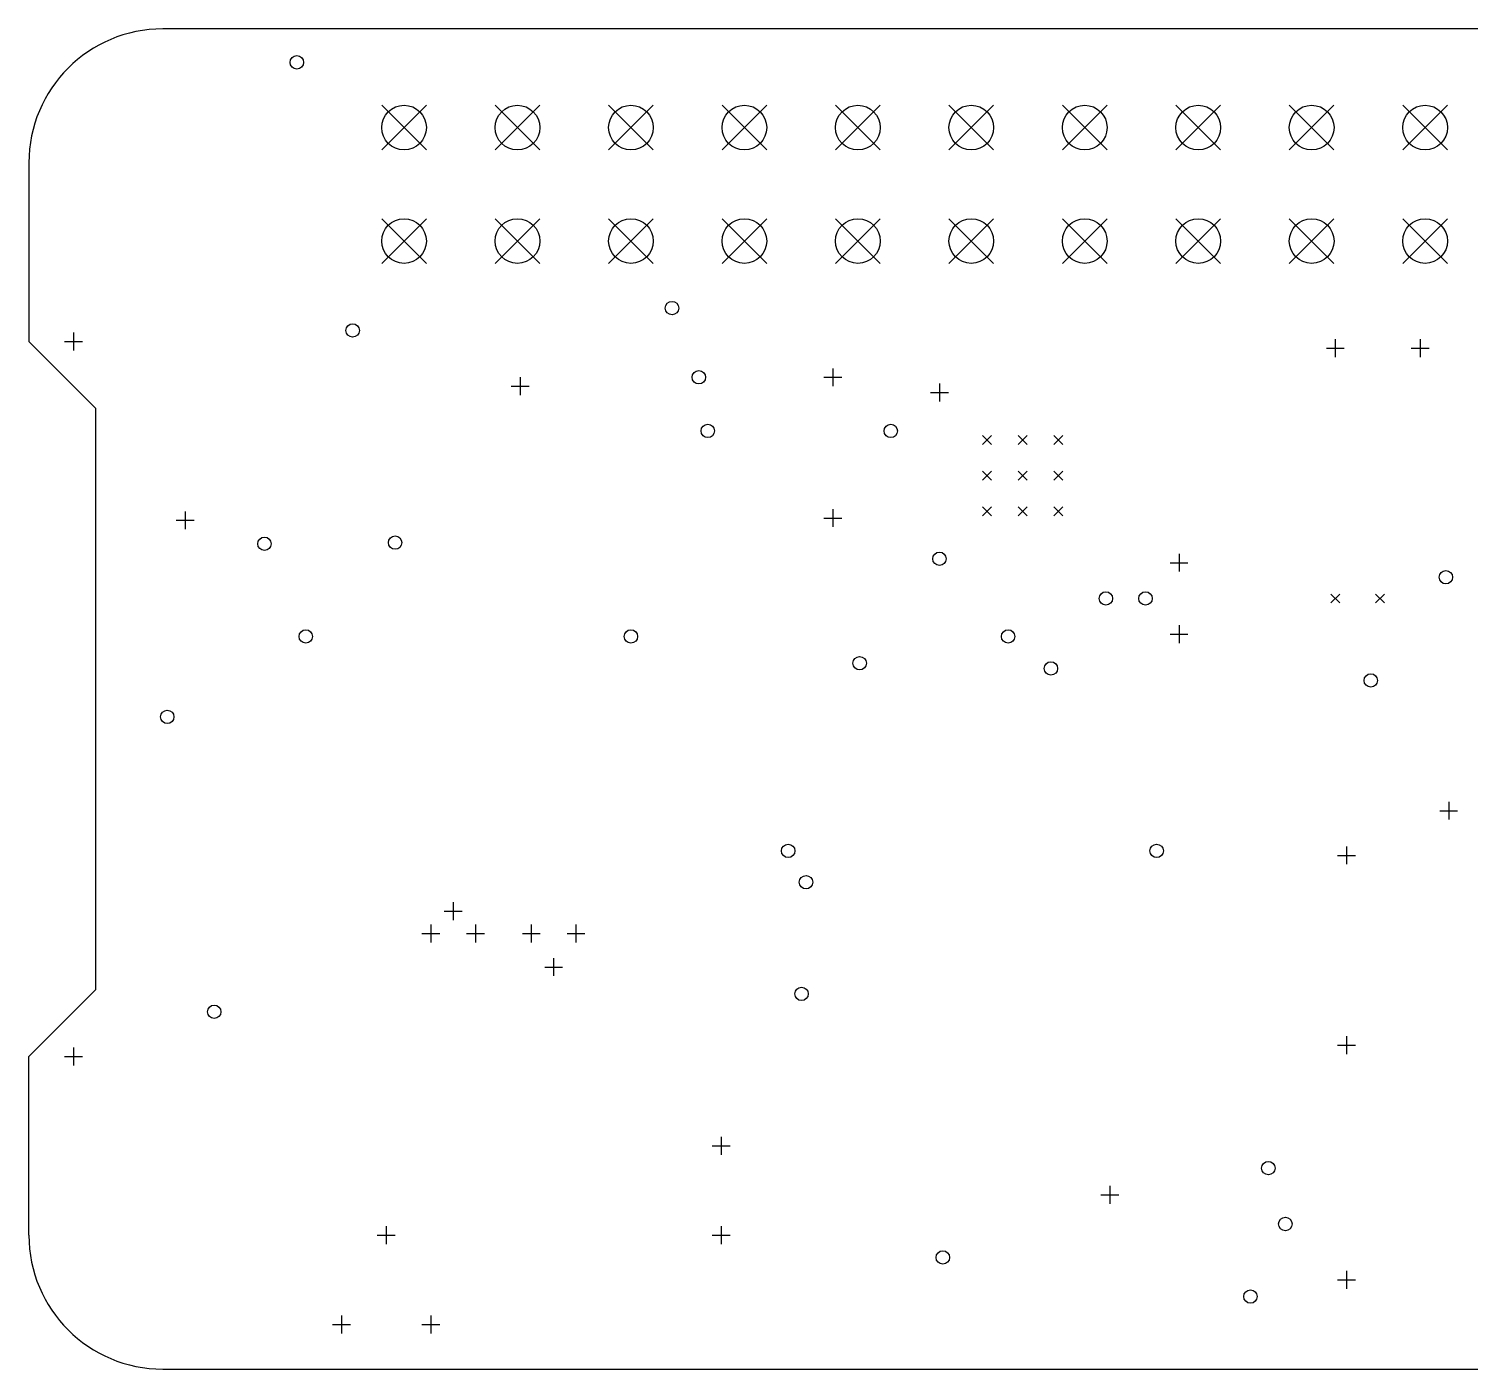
# Model space of a CAD drawing. Extents: x 3.54 to 6.14, y -5.64 to -3.62.
# Drawn here: x 3.583 to 4.853, y -4.803 to -3.622 of the extents above; entities that cross this region are included whole.
import ezdxf

# ---------------------------------------------------------------- set-up
doc = ezdxf.new("R2010")
doc.units = 0
doc.header["$MEASUREMENT"] = 0
doc.layers.add('BLACK', color=7, linetype='CONTINUOUS')

msp = doc.modelspace()

# ---------------------------------------------------------------- linework, layer by layer
at = {"layer": 'BLACK', "linetype": 'CONTINUOUS'}
for p, q in [((6.02362, -3.62205), (3.70079, -3.62205)), ((3.8937, -3.68937), (3.93307, -3.72874)), ((3.93307, -3.68937), (3.8937, -3.72874)), ((3.9937, -3.68937), (4.03307, -3.72874)), ((4.03307, -3.68937), (3.9937, -3.72874)), ((4.0937, -3.68937), (4.13307, -3.72874)), ((4.13307, -3.68937), (4.0937, -3.72874)), ((4.1937, -3.68937), (4.23307, -3.72874)), ((4.23307, -3.68937), (4.1937, -3.72874)), ((4.2937, -3.68937), (4.33307, -3.72874)), ((4.33307, -3.68937), (4.2937, -3.72874)), ((4.3937, -3.68937), (4.43307, -3.72874)), ((4.43307, -3.68937), (4.3937, -3.72874)), ((4.4937, -3.68937), (4.53307, -3.72874)), ((4.53307, -3.68937), (4.4937, -3.72874)), ((4.5937, -3.68937), (4.63307, -3.72874)), ((4.63307, -3.68937), (4.5937, -3.72874)), ((4.6937, -3.68937), (4.73307, -3.72874)), ((4.73307, -3.68937), (4.6937, -3.72874)), ((4.7937, -3.68937), (4.83307, -3.72874)), ((4.83307, -3.68937), (4.7937, -3.72874)), ((3.58268, -3.74016), (3.58268, -3.89764)), ((3.8937, -3.78937), (3.93307, -3.82874)), ((3.93307, -3.78937), (3.8937, -3.82874)), ((3.9937, -3.78937), (4.03307, -3.82874)), ((4.03307, -3.78937), (3.9937, -3.82874)), ((4.0937, -3.78937), (4.13307, -3.82874)), ((4.13307, -3.78937), (4.0937, -3.82874)), ((4.1937, -3.78937), (4.23307, -3.82874)), ((4.23307, -3.78937), (4.1937, -3.82874)), ((4.2937, -3.78937), (4.33307, -3.82874)), ((4.33307, -3.78937), (4.2937, -3.82874)), ((4.3937, -3.78937), (4.43307, -3.82874)), ((4.43307, -3.78937), (4.3937, -3.82874)), ((4.4937, -3.78937), (4.53307, -3.82874)), ((4.53307, -3.78937), (4.4937, -3.82874)), ((4.5937, -3.78937), (4.63307, -3.82874)), ((4.63307, -3.78937), (4.5937, -3.82874)), ((4.6937, -3.78937), (4.73307, -3.82874)), ((4.73307, -3.78937), (4.6937, -3.82874)), ((4.7937, -3.78937), (4.83307, -3.82874)), ((4.83307, -3.78937), (4.7937, -3.82874)), ((3.58268, -3.89764), (3.64173, -3.95669)), ((3.61417, -3.89764), (3.62992, -3.89764)), ((3.62205, -3.88976), (3.62205, -3.90551)), ((4.73425, -3.89565), (4.73425, -3.9114)), ((4.80906, -3.89565), (4.80906, -3.9114)), ((4.72638, -3.90352), (4.74213, -3.90352)), ((4.80118, -3.90352), (4.81693, -3.90352)), ((4.29134, -3.92126), (4.29134, -3.93701)), ((4.00787, -3.93701), (4.02362, -3.93701)), ((4.01575, -3.92913), (4.01575, -3.94488)), ((4.28346, -3.92913), (4.29921, -3.92913)), ((4.38533, -3.93455), (4.38533, -3.9503)), ((4.37746, -3.94242), (4.39321, -3.94242)), ((3.64173, -4.4685), (3.64173, -3.95669)), ((4.42323, -3.98031), (4.4311, -3.98819)), ((4.4311, -3.98031), (4.42323, -3.98819)), ((4.45472, -3.98031), (4.4626, -3.98819)), ((4.4626, -3.98031), (4.45472, -3.98819)), ((4.48622, -3.98031), (4.49409, -3.98819)), ((4.49409, -3.98031), (4.48622, -3.98819)), ((4.42323, -4.01181), (4.4311, -4.01969)), ((4.4311, -4.01181), (4.42323, -4.01969)), ((4.45472, -4.01181), (4.4626, -4.01969)), ((4.4626, -4.01181), (4.45472, -4.01969)), ((4.48622, -4.01181), (4.49409, -4.01969)), ((4.49409, -4.01181), (4.48622, -4.01969)), ((3.72047, -4.04724), (3.72047, -4.06299)), ((4.29134, -4.04528), (4.29134, -4.06102)), ((4.42323, -4.04331), (4.4311, -4.05118)), ((4.4311, -4.04331), (4.42323, -4.05118)), ((4.45472, -4.04331), (4.4626, -4.05118)), ((4.4626, -4.04331), (4.45472, -4.05118)), ((4.48622, -4.04331), (4.49409, -4.05118)), ((4.49409, -4.04331), (4.48622, -4.05118)), ((3.7126, -4.05512), (3.72835, -4.05512)), ((4.28346, -4.05315), (4.29921, -4.05315)), ((4.59646, -4.08465), (4.59646, -4.10039)), ((4.58858, -4.09252), (4.60433, -4.09252)), ((4.73031, -4.12008), (4.73819, -4.12795)), ((4.73819, -4.12008), (4.73031, -4.12795)), ((4.76969, -4.12008), (4.77756, -4.12795)), ((4.77756, -4.12008), (4.76969, -4.12795)), ((4.59646, -4.14764), (4.59646, -4.16339)), ((4.58858, -4.15551), (4.60433, -4.15551)), ((4.83415, -4.30315), (4.83415, -4.3189)), ((4.82628, -4.31102), (4.84203, -4.31102)), ((4.74409, -4.34252), (4.74409, -4.35827)), ((4.73622, -4.35039), (4.75197, -4.35039)), ((3.95669, -4.39173), (3.95669, -4.40748)), ((3.94882, -4.39961), (3.96457, -4.39961)), ((3.92913, -4.41929), (3.94488, -4.41929)), ((3.93701, -4.41142), (3.93701, -4.42717)), ((3.9685, -4.41929), (3.98425, -4.41929)), ((3.97638, -4.41142), (3.97638, -4.42717)), ((4.01772, -4.41929), (4.03346, -4.41929)), ((4.02559, -4.41142), (4.02559, -4.42717)), ((4.05709, -4.41929), (4.07283, -4.41929)), ((4.06496, -4.41142), (4.06496, -4.42717)), ((4.04528, -4.44094), (4.04528, -4.45669)), ((4.0374, -4.44882), (4.05315, -4.44882)), ((3.58268, -4.52756), (3.64173, -4.4685)), ((4.74409, -4.50984), (4.74409, -4.52559)), ((3.62205, -4.51969), (3.62205, -4.53543)), ((4.73622, -4.51772), (4.75197, -4.51772)), ((3.58268, -4.68504), (3.58268, -4.52756)), ((3.61417, -4.52756), (3.62992, -4.52756)), ((4.19291, -4.59843), (4.19291, -4.61417)), ((4.18504, -4.6063), (4.20079, -4.6063)), ((4.52756, -4.64961), (4.54331, -4.64961)), ((4.53543, -4.64173), (4.53543, -4.65748)), ((3.88976, -4.68504), (3.90551, -4.68504)), ((3.89764, -4.67717), (3.89764, -4.69291)), ((4.18504, -4.68504), (4.20079, -4.68504)), ((4.19291, -4.67717), (4.19291, -4.69291)), ((4.73622, -4.72441), (4.75197, -4.72441)), ((4.74409, -4.71654), (4.74409, -4.73228)), ((3.85039, -4.76378), (3.86614, -4.76378)), ((3.85827, -4.75591), (3.85827, -4.77165)), ((3.92913, -4.76378), (3.94488, -4.76378)), ((3.93701, -4.75591), (3.93701, -4.77165)), ((3.70079, -4.80315), (6.02362, -4.80315))]:
    msp.add_line(p, q, dxfattribs=at)
at = {"layer": 'BLACK'}
for centre, radius in [((3.8189, -3.65157), 0.00591), ((3.91339, -3.70906), 0.01969), ((4.01339, -3.70906), 0.01969), ((4.11339, -3.70906), 0.01969), ((4.21339, -3.70906), 0.01969), ((4.31339, -3.70906), 0.01969), ((4.41339, -3.70906), 0.01969), ((4.51339, -3.70906), 0.01969), ((4.61339, -3.70906), 0.01969), ((4.71339, -3.70906), 0.01969), ((4.81339, -3.70906), 0.01969), ((3.91339, -3.80906), 0.01969), ((4.01339, -3.80906), 0.01969), ((4.11339, -3.80906), 0.01969), ((4.21339, -3.80906), 0.01969), ((4.31339, -3.80906), 0.01969), ((4.41339, -3.80906), 0.01969), ((4.51339, -3.80906), 0.01969), ((4.61339, -3.80906), 0.01969), ((4.71339, -3.80906), 0.01969), ((4.81339, -3.80906), 0.01969), ((4.14961, -3.86811), 0.00591), ((3.86811, -3.8878), 0.00591), ((4.17323, -3.92911), 0.00591), ((4.1811, -3.97638), 0.00591), ((4.34244, -3.9764), 0.00591), ((3.79035, -4.07579), 0.00591), ((3.90553, -4.0748), 0.00591), ((4.38533, -4.08907), 0.00591), ((4.83169, -4.10531), 0.00591), ((4.53199, -4.12402), 0.00591), ((4.56693, -4.12402), 0.00591), ((3.82677, -4.15748), 0.00591), ((4.11339, -4.15748), 0.00591), ((4.44587, -4.15748), 0.00591), ((4.31496, -4.1811), 0.00591), ((4.48358, -4.18571), 0.00591), ((4.7655, -4.19624), 0.00591), ((3.70472, -4.22835), 0.00591), ((4.25197, -4.34646), 0.00591), ((4.57677, -4.34646), 0.00591), ((4.26772, -4.37402), 0.00591), ((4.26378, -4.47244), 0.00591), ((3.74606, -4.48819), 0.00591), ((4.6752, -4.62598), 0.00591), ((4.6902, -4.6752), 0.00591), ((4.38829, -4.70472), 0.00591), ((4.65943, -4.73919), 0.00591)]:
    msp.add_circle(centre, radius, dxfattribs=at)
for centre, start, end in [((3.70079, -3.74016), 90, 180), ((3.70079, -4.68504), -180, -90)]:
    msp.add_arc(centre, 0.11811, start, end, dxfattribs=at)

doc.saveas('drawing.dxf')
